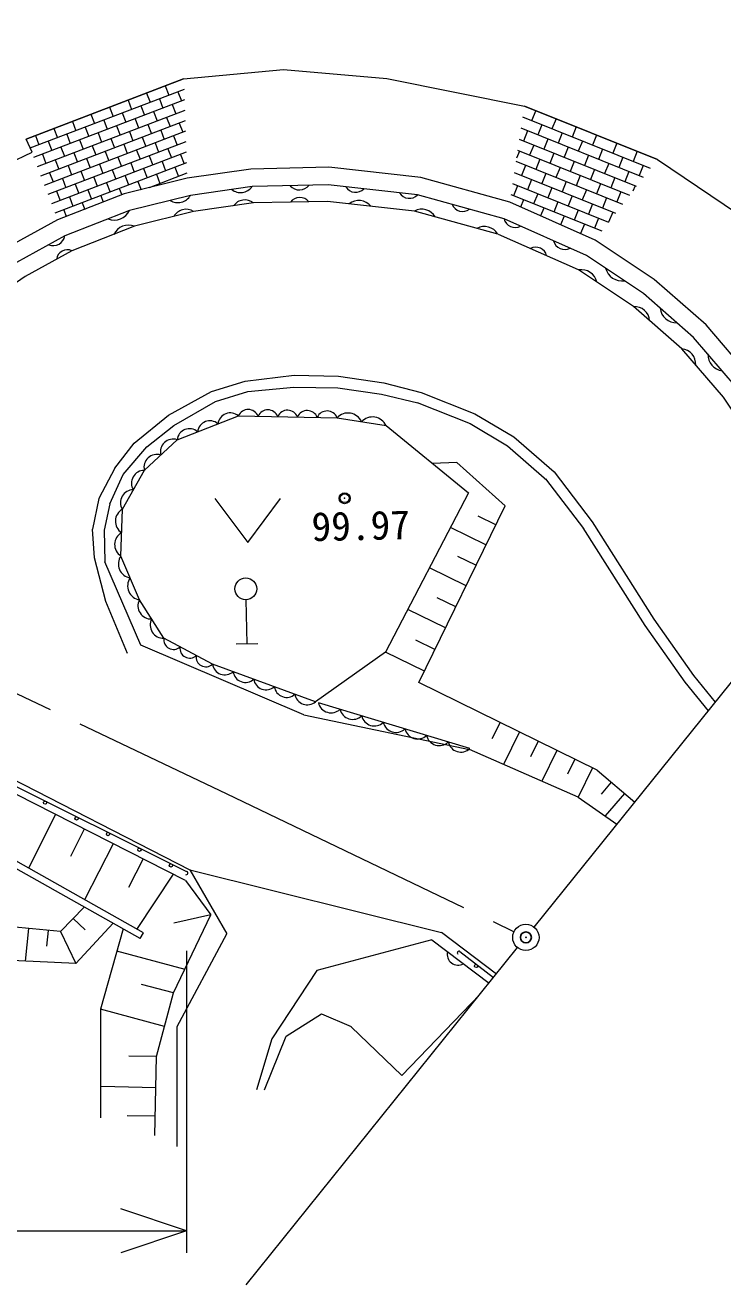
# Model space of a CAD drawing. Units: millimetres, scale not verified. Extents: x 40000 to 680000, y 20000 to 380000.
# Drawn here: x 518189 to 549998, y 233429 to 290844 of the extents above; entities that cross this region are included whole.
import ezdxf
from ezdxf.enums import TextEntityAlignment as Align

# ---------------------------------------------------------------- set-up
doc = ezdxf.new("R2010")
doc.units = ezdxf.units.MM
doc.header["$LTSCALE"] = 1000
doc.header["$PDMODE"] = 32
doc.header["$PDSIZE"] = 500
doc.linetypes.add('CHAIN', pattern=[18.5, 12, -1.5, 3.5, -1.5])
for name, color, linetype, lineweight in [('M-BGD', 7, 'Continuous', 13), ('M-BMK', 2, 'CHAIN', 13), ('M-STR-HTXT', 7, 'Continuous', 13)]:
    doc.layers.add(name, color=color, linetype=linetype, lineweight=lineweight)
doc.layers.add('M-OTRS', color=6, linetype='Continuous')
doc.styles.add('ＭＳ ゴシック', font='')
doc.styles.get('ＭＳ ゴシック').set_extended_font_data('MS Gothic')

msp = doc.modelspace()

# ---------------------------------------------------------------- linework, layer by layer
at = {"layer": 'M-BGD'}
for p, q in [((525414, 288397), (529969, 288823)), ((529969, 288823), (534683, 288415)), ((518240, 285654), (525414, 288397)), ((525414, 288397), (518240, 285654)), ((534683, 288415), (540952, 287156)), ((525431, 287919), (518403, 285232)), ((523724, 287751), (523885, 287328)), ((524569, 288074), (524731, 287651)), ((525153, 287813), (525315, 287390)), ((525448, 287441), (518567, 284810)), ((522033, 287104), (522195, 286682)), ((522879, 287427), (523040, 287005)), ((523463, 287166), (523624, 286744)), ((524308, 287489), (524469, 287067)), ((524892, 287228), (525054, 286806)), ((540952, 287156), (547014, 284728)), ((547014, 284728), (540952, 287156)), ((525464, 286963), (518730, 284388)), ((521188, 286781), (521350, 286359)), ((521772, 286520), (521934, 286098)), ((522617, 286843), (522779, 286421)), ((523202, 286582), (523363, 286160)), ((524047, 286905), (524208, 286483)), ((524631, 286644), (524793, 286222)), ((546698, 284318), (540876, 286650)), ((541467, 286949), (541282, 286487)), ((542392, 286579), (542207, 286117)), ((525481, 286485), (518893, 283966)), ((525498, 286007), (519057, 283544)), ((519498, 286135), (519659, 285712)), ((520343, 286458), (520504, 286035)), ((520927, 286197), (521089, 285774)), ((521511, 285936), (521673, 285513)), ((522356, 286259), (522518, 285836)), ((522941, 285998), (523102, 285575)), ((523786, 286321), (523947, 285899)), ((524370, 286060), (524532, 285638)), ((525215, 286383), (525377, 285961)), ((546383, 283908), (540801, 286143)), ((541097, 286025), (540912, 285563)), ((541744, 286302), (541559, 285840)), ((542669, 285932), (542484, 285469)), ((543316, 286209), (543131, 285746)), ((518505, 285056), (518240, 285654)), ((518652, 285812), (518814, 285389)), ((525515, 285529), (519220, 283123)), ((519237, 285551), (519398, 285128)), ((520082, 285874), (520243, 285451)), ((520666, 285613), (520828, 285190)), ((522095, 285675), (522257, 285252)), ((522680, 285414), (522841, 284991)), ((523525, 285737), (523686, 285314)), ((524109, 285476), (524271, 285053)), ((524954, 285799), (525116, 285376)), ((546067, 283498), (540725, 285637)), ((541374, 285377), (541189, 284915)), ((542021, 285654), (541836, 285192)), ((543593, 285561), (543408, 285099)), ((544240, 285838), (544055, 285376)), ((545165, 285468), (544980, 285006)), ((517429, 284535), (518505, 285056)), ((518976, 284967), (519137, 284544)), ((525532, 285051), (519383, 282701)), ((519821, 285290), (519982, 284867)), ((520405, 285029), (520567, 284606)), ((521250, 285352), (521412, 284929)), ((521834, 285091), (521996, 284668)), ((522419, 284830), (522580, 284407)), ((523264, 285153), (523425, 284730)), ((523848, 284892), (524009, 284469)), ((524693, 285215), (524855, 284792)), ((525277, 284954), (525439, 284531)), ((540727, 285100), (540597, 284776)), ((545752, 283088), (540650, 285131)), ((542298, 285007), (542113, 284545)), ((542946, 285284), (542761, 284822)), ((543870, 284914), (543685, 284452)), ((544517, 285191), (544332, 284729)), ((545442, 284821), (545257, 284359)), ((546089, 285098), (545904, 284636)), ((525548, 284573), (519546, 282279)), ((519560, 284706), (519721, 284283)), ((520144, 284445), (520306, 284022)), ((520989, 284768), (521151, 284345)), ((521573, 284507), (521735, 284084)), ((522157, 284246), (522319, 283823)), ((523003, 284569), (523164, 284146)), ((523587, 284308), (523748, 283885)), ((524432, 284631), (524594, 284208)), ((525016, 284370), (525178, 283947)), ((545436, 282678), (540574, 284625)), ((541004, 284453), (540819, 283991)), ((541651, 284730), (541466, 284268)), ((542576, 284360), (542390, 283898)), ((543223, 284637), (543038, 284175)), ((544147, 284267), (543962, 283804)), ((544795, 284544), (544609, 284082)), ((546366, 284451), (546181, 283988)), ((547014, 284728), (552073, 281299)), ((519299, 284121), (519460, 283699)), ((519883, 283860), (520044, 283438)), ((520728, 284183), (520890, 283761)), ((521312, 283922), (521474, 283500)), ((521896, 283661), (522058, 283239)), ((522742, 283984), (522903, 283562)), ((523326, 283723), (523471, 283343)), ((525565, 284095), (523840, 283436)), ((524171, 284047), (524333, 283624)), ((545121, 282268), (540499, 284119)), ((541281, 283806), (541096, 283344)), ((541928, 284083), (541743, 283621)), ((542853, 283713), (542667, 283250)), ((543500, 283990), (543315, 283527)), ((545072, 283896), (544886, 283434)), ((545719, 284173), (545534, 283711)), ((519622, 283276), (519783, 282854)), ((520467, 283599), (520629, 283177)), ((521051, 283338), (521213, 282916)), ((521635, 283077), (521750, 282778)), ((522481, 283400), (522593, 283107)), ((544490, 281448), (540348, 283107)), ((544805, 281858), (540424, 283613)), ((540634, 283529), (540448, 283066)), ((541558, 283158), (541373, 282696)), ((542205, 283435), (542020, 282973)), ((543130, 283065), (542945, 282603)), ((543777, 283342), (543592, 282880)), ((544424, 283619), (544239, 283157)), ((545349, 283249), (545164, 282787)), ((545996, 283526), (545895, 283274)), ((520206, 283015), (520368, 282593)), ((520790, 282754), (520907, 282449)), ((540911, 282881), (540780, 282555)), ((541835, 282511), (541691, 282151)), ((542482, 282788), (542297, 282326)), ((544054, 282695), (543869, 282233)), ((544701, 282972), (544516, 282510)), ((519945, 282431), (520064, 282119)), ((542759, 282141), (542601, 281746)), ((543407, 282418), (543222, 281956)), ((544331, 282048), (544146, 281585)), ((544978, 282325), (544793, 281863)), ((543684, 281771), (543512, 281342)), ((526688, 274154), (528213, 274618)), ((528213, 274618), (530459, 274887)), ((530459, 274887), (532469, 274844)), ((532469, 274844), (534535, 274543)), ((534535, 274543), (536241, 274107)), ((524725, 273066), (526688, 274154)), ((526860, 273692), (528344, 274140)), ((528344, 274140), (530435, 274349)), ((530435, 274349), (532449, 274307)), ((532449, 274307), (534428, 274032)), ((534428, 274032), (536098, 273627)), ((541394, 249732), (561291, 274432)), ((524965, 272600), (526860, 273692)), ((523160, 271787), (524725, 273066)), ((525118, 271951), (527908, 273035)), ((527908, 273035), (532407, 272952)), ((532407, 272952), (534644, 272590)), ((523741, 271627), (524965, 272600)), ((534644, 272590), (538405, 269529)), ((522277, 270660), (523160, 271787)), ((522651, 270357), (523741, 271627)), ((523623, 270554), (525118, 271951)), ((522277, 270660), (521540, 269269)), ((522620, 268781), (523623, 270554)), ((537864, 270914), (536761, 270867)), ((540067, 268943), (537864, 270914)), ((542305, 270478), (544043, 268205)), ((522050, 269028), (522651, 270357)), ((541908, 270174), (543646, 267901)), ((538405, 269529), (534621, 262259)), ((521540, 269269), (521263, 267876)), ((522050, 269028), (521790, 267827)), ((522550, 266647), (522620, 268781)), ((526835, 269270), (528335, 267270)), ((528335, 267270), (529835, 269270)), ((536145, 260885), (540067, 268943)), ((539642, 268071), (538846, 268458)), ((521347, 266571), (521263, 267876)), ((521790, 267827), (521826, 266390)), ((539199, 267161), (537582, 267948)), ((521862, 264581), (521347, 266571)), ((523398, 264652), (522550, 266647)), ((538744, 266226), (537923, 266625)), ((523469, 262587), (521826, 266390)), ((538289, 265291), (536621, 266103)), ((537822, 264330), (536975, 264743)), ((522856, 262211), (521862, 264581)), ((524514, 262904), (523398, 264652)), ((528303, 262652), (528259, 264652)), ((537355, 263370), (535635, 264207)), ((530893, 259403), (523469, 262587)), ((526727, 261717), (524514, 262904)), ((527803, 262641), (528802, 262663)), ((536874, 262383), (536001, 262808)), ((534621, 262259), (531430, 260008)), ((536394, 261396), (534621, 262259)), ((531430, 260008), (526727, 261717)), ((544270, 256885), (536145, 260885)), ((509802, 260126), (525550, 252269)), ((510179, 260290), (525690, 252337)), ((525494, 251859), (509916, 259769)), ((538463, 257873), (531559, 259962)), ((530893, 259403), (538452, 257830)), ((539840, 259066), (539466, 258308)), ((540730, 258628), (540002, 257150)), ((543408, 255657), (538452, 257830)), ((541581, 258209), (541227, 257489)), ((542433, 257789), (541742, 256387)), ((543248, 257388), (542912, 256705)), ((544063, 256987), (543408, 255657)), ((544270, 256885), (545981, 255426)), ((544911, 256338), (544448, 255796)), ((543408, 255657), (545171, 254421)), ((545511, 255827), (544633, 254798)), ((519575, 254864), (518337, 252424)), ((520885, 254199), (520252, 252952)), ((523429, 249217), (515845, 253481)), ((523576, 249479), (515992, 253742)), ((522195, 253534), (520900, 250983)), ((523563, 252840), (522900, 251535)), ((524930, 252145), (523270, 249627)), ((525690, 252337), (527378, 249431)), ((525690, 252337), (537172, 249493)), ((525494, 251859), (526661, 250296)), ((519798, 249526), (520883, 250648)), ((519798, 249526), (514461, 250047)), ((520384, 250131), (520917, 249616)), ((522199, 249908), (520501, 248077)), ((524952, 246733), (526661, 250296)), ((526661, 250296), (524971, 249918)), ((518341, 249668), (518195, 248180)), ((519236, 249581), (519165, 248860)), ((519798, 249526), (520501, 248077)), ((522649, 249656), (521616, 245992)), ((523429, 249217), (523576, 249479)), ((525125, 245197), (527378, 249431)), ((539672, 247593), (537172, 249493)), ((525479, 247807), (522364, 248643)), ((528262, 233429), (540641, 248797)), ((536726, 249157), (531488, 247752)), ((536726, 249157), (539339, 247180)), ((538012, 248620), (539549, 247441)), ((520501, 248077), (514212, 248358)), ((531488, 247752), (529440, 244643)), ((524952, 246733), (523493, 247125)), ((524173, 243830), (524952, 246733)), ((538921, 246661), (535358, 242968)), ((521616, 245992), (521630, 241040)), ((524542, 245207), (521616, 245992)), ((530084, 244766), (531703, 245785)), ((531703, 245785), (533047, 245198)), ((525117, 239729), (525125, 245197)), ((533052, 245193), (535358, 242968)), ((529440, 244643), (528734, 242316)), ((529100, 242312), (530084, 244766)), ((524173, 243830), (522914, 243856)), ((524099, 240232), (524173, 243830)), ((524144, 242410), (521659, 242461)), ((524104, 241109), (522845, 241135))]:
    msp.add_line(p, q, dxfattribs=at)
for points in [[(540293, 282774), (536231, 283896), (532035, 284366), (528472, 284287), (525568, 283874), (522705, 283158), (519663, 281970), (517372, 280705), (515736, 279597), (513329, 277892)], [(540022, 282019), (536079, 283108), (531999, 283565), (528538, 283489), (525722, 283087), (522948, 282394), (520003, 281244), (517790, 280022), (516198, 278944), (513902, 277248)], [(539733, 281321), (535937, 282370), (531966, 282814), (528599, 282740), (525866, 282350), (523176, 281678), (520322, 280563), (518183, 279382), (516632, 278332), (514348, 276645)], [(555716, 267511), (552990, 272247), (551261, 274822), (549236, 277180), (546873, 279251), (544174, 281050), (540293, 282774)], [(555177, 266843), (552311, 271824), (550623, 274337), (548666, 276616), (546385, 278615), (543787, 280346), (540022, 282019)], [(554673, 266216), (551674, 271427), (550025, 273882), (548131, 276087), (545928, 278018), (543424, 279687), (539769, 281311)], [(536241, 274107), (538693, 273136), (540472, 272083), (542305, 270478)], [(536057, 273643), (538472, 272685), (540177, 271676), (541976, 270102)], [(544043, 268205), (546851, 263765), (548658, 261201), (549654, 259986)], [(543620, 267937), (546435, 263488), (548259, 260898), (549333, 259588)]]:
    msp.add_lwpolyline(points, dxfattribs=at)
for centre, radius in [((532755, 269282), 200), ((528247, 265152), 500), ((519095, 255406), 75), ((520530, 254690), 75), ((521965, 253974), 75), ((523399, 253258), 75), ((524834, 252543), 75), ((541018, 249264), 600), ((538749, 247960), 75)]:
    msp.add_circle(centre, radius, dxfattribs=at)
for centre, radius, start, end in [((525146, 283426), 668, 238.48734, 329.57134), ((528003, 283879), 662, 232.35961, 323.85093), ((530693, 283904), 568, 221.65592, 320.86177), ((533259, 283747), 521, 211.66647, 315.56909), ((535707, 283473), 521, 211.66647, 315.56909), ((528204, 282250), 629, 51.12166, 145.08906), ((530711, 282443), 543, 40.43176, 142.08587), ((533397, 282127), 724, 39.97085, 127.26468), ((538135, 282871), 518, 202.45257, 306.66694), ((522241, 282756), 794, 249.7778, 332.90988), ((525523, 281818), 634, 57.21363, 150.84495), ((536276, 281751), 706, 30.34046, 118.77902), ((540530, 282148), 524, 194.25768, 297.83134), ((522902, 280978), 752, 68.57282, 154.11484), ((539124, 280964), 706, 30.34046, 118.77902), ((519468, 281341), 544, 248.11615, 349.70142), ((542789, 281145), 524, 194.25768, 297.83134), ((520118, 280091), 515, 66.60815, 171.20939), ((541475, 280225), 500, 12.91893, 119.17012), ((543549, 278969), 729, 12.82851, 99.80766), ((545406, 279961), 777, 194.26692, 278.36922), ((545968, 277323), 696, 4.21905, 93.31181), ((547880, 278021), 739, 185.586, 271.94492), ((548078, 275402), 687, 355.79855, 85.52183), ((550044, 275820), 727, 177.11715, 264.20312), ((528354, 272839), 488, 21.57416, 156.31942), ((529254, 272823), 488, 21.57313, 156.3198), ((526609, 272247), 565, 49.18624, 173.27141), ((527539, 272608), 565, 49.18521, 173.2721), ((530154, 272806), 488, 21.57296, 156.3206), ((531054, 272790), 488, 21.57384, 156.31972), ((531954, 272773), 488, 21.57309, 156.31983), ((532905, 272482), 685, 24.99425, 136.61479), ((534024, 272301), 685, 24.99393, 136.61502), ((525678, 271885), 565, 49.18549, 173.27162), ((524939, 271393), 586, 72.31046, 193.85174), ((524192, 270694), 586, 72.31019, 193.85239), ((523618, 269971), 582, 89.50035, 211.50517), ((523116, 269085), 582, 89.50083, 211.50518), ((522927, 268236), 625, 119.45048, 236.81221), ((522892, 267170), 625, 119.45021, 236.81244), ((523075, 266281), 639, 145.08907, 260.969), ((523499, 265283), 639, 145.08907, 260.969), ((523928, 264375), 598, 152.4386, 272.67401), ((524486, 263502), 598, 152.43886, 272.67298), ((524950, 262831), 442, 170.50875, 313.03728), ((525687, 262435), 442, 170.50777, 313.03766), ((526425, 262040), 442, 170.50777, 313.03766), ((527288, 261797), 567, 188.14957, 311.92634), ((528229, 261455), 567, 188.14938, 311.92632), ((529169, 261114), 567, 188.14938, 311.92632), ((530110, 260772), 567, 188.14957, 311.92634), ((531051, 260430), 567, 188.14938, 311.92632), ((532137, 260092), 592, 192.74249, 313.59111), ((533123, 259794), 592, 192.74275, 313.59085), ((534109, 259496), 592, 192.74373, 313.59005), ((535096, 259197), 592, 192.74308, 313.59105), ((536082, 258899), 592, 192.74275, 313.59085), ((537068, 258600), 592, 192.74294, 313.59083), ((538054, 258302), 592, 192.74249, 313.59111), ((525534, 252196), 75, 257.50834, 77.50834), ((537925, 248490), 492, 165.82589, 299.95384), ((537966, 248560), 75, 52.53721, 232.53721)]:
    msp.add_arc(centre, radius, start, end, dxfattribs=at)
msp.add_point((532755, 269282), dxfattribs=at)
at = {"layer": 'M-BMK'}
for p, q in [((453884, 290844), (527353, 255825)), ((527353, 255825), (540477, 249524))]:
    msp.add_line(p, q, dxfattribs=at)
at = {"layer": 'M-OTRS'}
msp.add_point((541018, 249264), dxfattribs=at)
msp.add_point((541018, 249264), dxfattribs=at)
at = {"layer": 'M-STR-HTXT'}
for p, q in [((525550, 248652), (525550, 234890)), ((525550, 235890), (522550, 236890)), ((361488, 235890), (525550, 235890)), ((525550, 235890), (522550, 234890))]:
    msp.add_line(p, q, dxfattribs=at)

# ---------------------------------------------------------------- texts
at = {"layer": 'M-BGD', "style": 'ＭＳ ゴシック'}
msp.add_text('99.97', height=1320, rotation=1.263, dxfattribs=at).set_placement((531266, 266929), align=Align.BOTTOM_LEFT)

doc.saveas('drawing.dxf')
